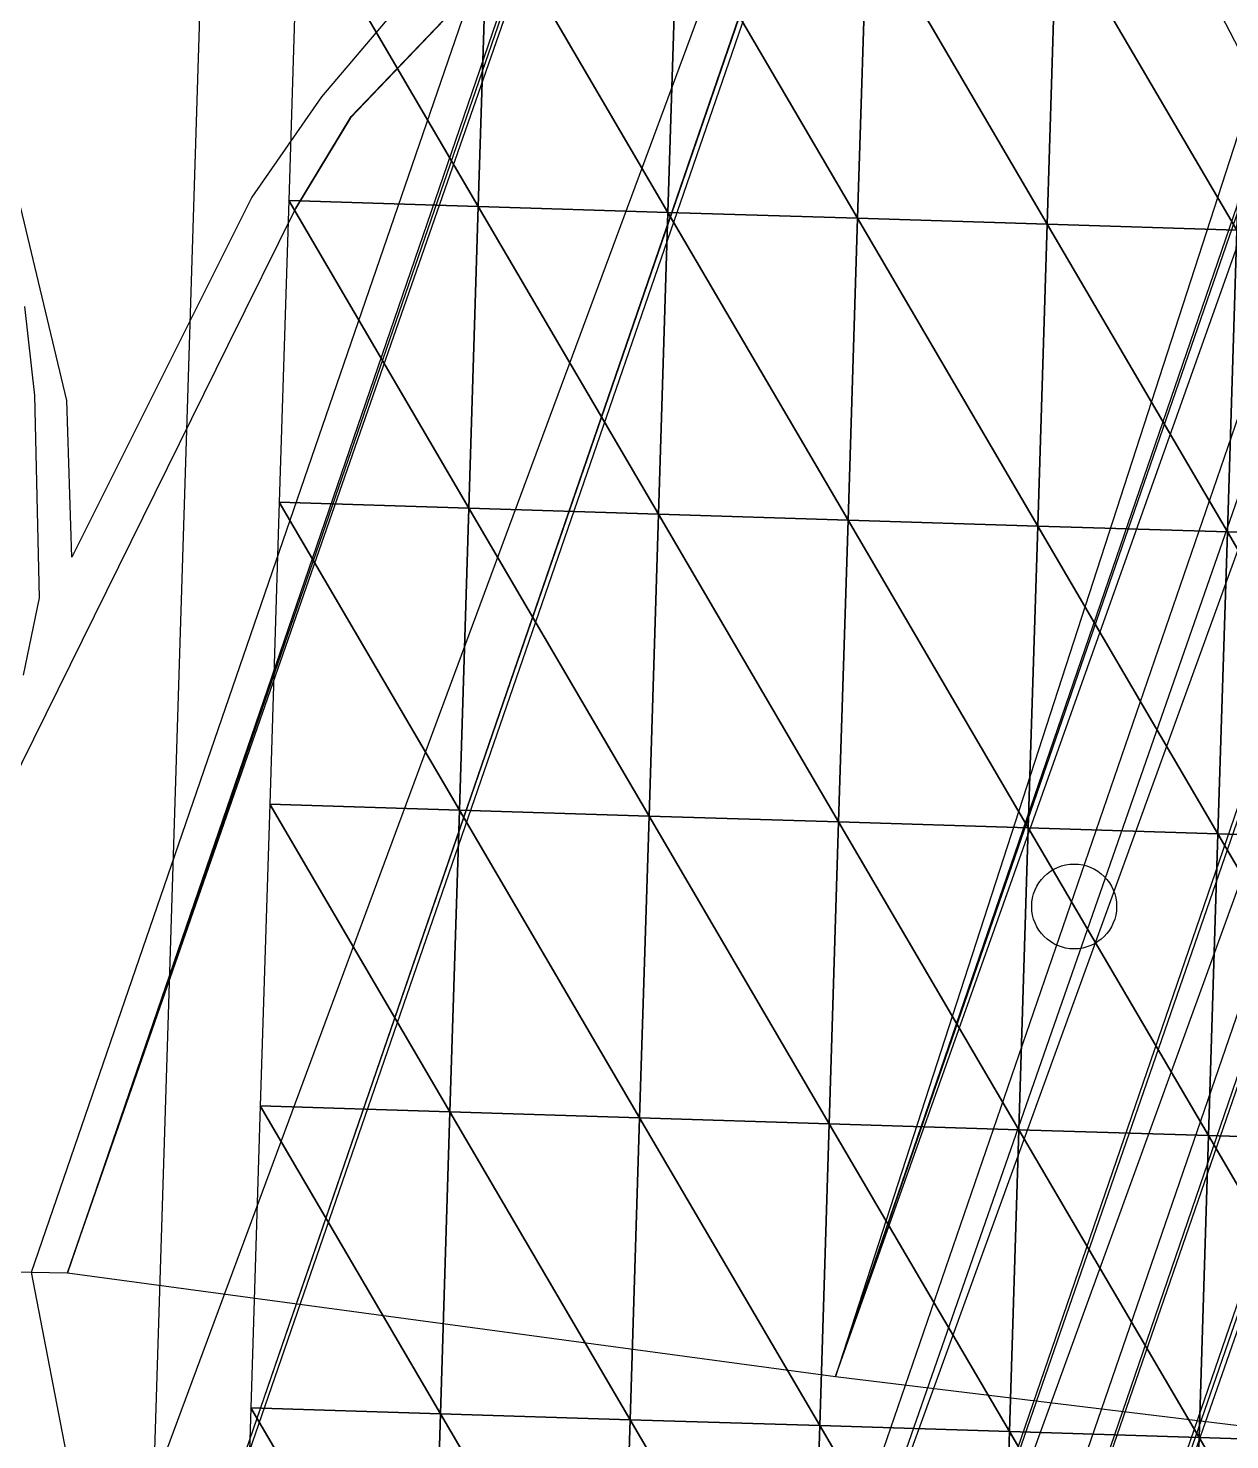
# Model space of a CAD drawing. Extents: x -1515 to 3065, y -1614 to 5536.
# Drawn here: x -1040.9 to -737, y -26.1 to 331 of the extents above; entities that cross this region are included whole.
import ezdxf

# ---------------------------------------------------------------- set-up
doc = ezdxf.new("R2010")
doc.units = 0
doc.header["$MEASUREMENT"] = 0
doc.layers.get('0').update_dxf_attribs({"linetype": 'CONTINUOUS'})
for name, color, linetype in [('0710400000', 7, 'CONTINUOUS'), ('___', 6, 'CONTINUOUS'), ('_______________', 7, 'CONTINUOUS'), ('GOOGLE_EARTH_SNAPSHOT', 72, 'CONTINUOUS'), ('GOOGLE_EARTH_TERRAIN', 142, 'CONTINUOUS'), ('N-RAION', 1, 'CONTINUOUS')]:
    doc.layers.add(name, color=color, linetype=linetype)

# ---------------------------------------------------------------- blocks, each defined once
blk = doc.blocks.new('GOOGLE_EARTH_TERRAIN')
at = {"color": 8}
mesh = blk.add_polyface(dxfattribs=at)
corners = [(-927.05, 285.89, -5.96), (-972.61, 363.75, -5.96), (-975, 287.4, -6.96)]
mesh.append_faces([[corners[k] for k in face] for face in [(0, 1, 2)]], dxfattribs={"color": 8})
mesh = blk.add_polyface(dxfattribs=at)
corners = [(-924.66, 362.24, -5.96), (-972.61, 363.75, -5.96), (-927.05, 285.89, -5.96)]
mesh.append_faces([[corners[k] for k in face] for face in [(0, 1, 2)]], dxfattribs={"color": 8})
mesh = blk.add_polyface(dxfattribs=at)
corners = [(-879.1, 284.39, -4.96), (-924.66, 362.24, -5.96), (-927.05, 285.89, -5.96)]
mesh.append_faces([[corners[k] for k in face] for face in [(0, 1, 2)]], dxfattribs={"color": 8})
mesh = blk.add_polyface(dxfattribs=at)
corners = [(-876.71, 360.74, -4.96), (-924.66, 362.24, -5.96), (-879.1, 284.39, -4.96)]
mesh.append_faces([[corners[k] for k in face] for face in [(0, 1, 2)]], dxfattribs={"color": 8})
mesh = blk.add_polyface(dxfattribs=at)
corners = [(-831.15, 282.89, -3.96), (-876.71, 360.74, -4.96), (-879.1, 284.39, -4.96)]
mesh.append_faces([[corners[k] for k in face] for face in [(0, 1, 2)]], dxfattribs={"color": 8})
mesh = blk.add_polyface(dxfattribs=at)
corners = [(-828.76, 359.24, -4.96), (-876.71, 360.74, -4.96), (-831.15, 282.89, -3.96)]
mesh.append_faces([[corners[k] for k in face] for face in [(0, 1, 2)]], dxfattribs={"color": 8})
mesh = blk.add_polyface(dxfattribs=at)
corners = [(-783.2, 281.39, -4.96), (-828.76, 359.24, -4.96), (-831.15, 282.89, -3.96)]
mesh.append_faces([[corners[k] for k in face] for face in [(0, 1, 2)]], dxfattribs={"color": 8})
mesh = blk.add_polyface(dxfattribs=at)
corners = [(-780.81, 357.74, -4.96), (-828.76, 359.24, -4.96), (-783.2, 281.39, -4.96)]
mesh.append_faces([[corners[k] for k in face] for face in [(0, 1, 2)]], dxfattribs={"color": 8})
mesh = blk.add_polyface(dxfattribs=at)
corners = [(-735.25, 279.89, -4.96), (-780.81, 357.74, -4.96), (-783.2, 281.39, -4.96)]
mesh.append_faces([[corners[k] for k in face] for face in [(0, 1, 2)]], dxfattribs={"color": 8})
mesh = blk.add_polyface(dxfattribs=at)
corners = [(-732.86, 356.23, -5.96), (-780.81, 357.74, -4.96), (-735.25, 279.89, -4.96)]
mesh.append_faces([[corners[k] for k in face] for face in [(0, 1, 2)]], dxfattribs={"color": 8})
mesh = blk.add_polyface(dxfattribs=at)
corners = [(-929.44, 209.55, -6.96), (-975, 287.4, -6.96), (-977.39, 211.05, -7.96)]
mesh.append_faces([[corners[k] for k in face] for face in [(0, 1, 2)]], dxfattribs={"color": 8})
mesh = blk.add_polyface(dxfattribs=at)
corners = [(-927.05, 285.89, -5.96), (-975, 287.4, -6.96), (-929.44, 209.55, -6.96)]
mesh.append_faces([[corners[k] for k in face] for face in [(0, 1, 2)]], dxfattribs={"color": 8})
mesh = blk.add_polyface(dxfattribs=at)
corners = [(-881.49, 208.05, -5.96), (-927.05, 285.89, -5.96), (-929.44, 209.55, -6.96)]
mesh.append_faces([[corners[k] for k in face] for face in [(0, 1, 2)]], dxfattribs={"color": 8})
mesh = blk.add_polyface(dxfattribs=at)
corners = [(-879.1, 284.39, -4.96), (-927.05, 285.89, -5.96), (-881.49, 208.05, -5.96)]
mesh.append_faces([[corners[k] for k in face] for face in [(0, 1, 2)]], dxfattribs={"color": 8})
mesh = blk.add_polyface(dxfattribs=at)
corners = [(-833.54, 206.54, -4.96), (-879.1, 284.39, -4.96), (-881.49, 208.05, -5.96)]
mesh.append_faces([[corners[k] for k in face] for face in [(0, 1, 2)]], dxfattribs={"color": 8})
mesh = blk.add_polyface(dxfattribs=at)
corners = [(-831.15, 282.89, -3.96), (-879.1, 284.39, -4.96), (-833.54, 206.54, -4.96)]
mesh.append_faces([[corners[k] for k in face] for face in [(0, 1, 2)]], dxfattribs={"color": 8})
mesh = blk.add_polyface(dxfattribs=at)
corners = [(-785.59, 205.04, -4.96), (-831.15, 282.89, -3.96), (-833.54, 206.54, -4.96)]
mesh.append_faces([[corners[k] for k in face] for face in [(0, 1, 2)]], dxfattribs={"color": 8})
mesh = blk.add_polyface(dxfattribs=at)
corners = [(-783.2, 281.39, -4.96), (-831.15, 282.89, -3.96), (-785.59, 205.04, -4.96)]
mesh.append_faces([[corners[k] for k in face] for face in [(0, 1, 2)]], dxfattribs={"color": 8})
mesh = blk.add_polyface(dxfattribs=at)
corners = [(-737.64, 203.54, -4.96), (-783.2, 281.39, -4.96), (-785.59, 205.04, -4.96)]
mesh.append_faces([[corners[k] for k in face] for face in [(0, 1, 2)]], dxfattribs={"color": 8})
mesh = blk.add_polyface(dxfattribs=at)
corners = [(-735.25, 279.89, -4.96), (-783.2, 281.39, -4.96), (-737.64, 203.54, -4.96)]
mesh.append_faces([[corners[k] for k in face] for face in [(0, 1, 2)]], dxfattribs={"color": 8})
mesh = blk.add_polyface(dxfattribs=at)
corners = [(-689.69, 202.04, -3.96), (-735.25, 279.89, -4.96), (-737.64, 203.54, -4.96)]
mesh.append_faces([[corners[k] for k in face] for face in [(0, 1, 2)]], dxfattribs={"color": 8})
mesh = blk.add_polyface(dxfattribs=at)
corners = [(-931.84, 133.2, -9.96), (-977.39, 211.05, -7.96), (-979.79, 134.7, -9.96)]
mesh.append_faces([[corners[k] for k in face] for face in [(0, 1, 2)]], dxfattribs={"color": 8})
mesh = blk.add_polyface(dxfattribs=at)
corners = [(-929.44, 209.55, -6.96), (-977.39, 211.05, -7.96), (-931.84, 133.2, -9.96)]
mesh.append_faces([[corners[k] for k in face] for face in [(0, 1, 2)]], dxfattribs={"color": 8})
mesh = blk.add_polyface(dxfattribs=at)
corners = [(-883.88, 131.7, -7.96), (-929.44, 209.55, -6.96), (-931.84, 133.2, -9.96)]
mesh.append_faces([[corners[k] for k in face] for face in [(0, 1, 2)]], dxfattribs={"color": 8})
mesh = blk.add_polyface(dxfattribs=at)
corners = [(-881.49, 208.05, -5.96), (-929.44, 209.55, -6.96), (-883.88, 131.7, -7.96)]
mesh.append_faces([[corners[k] for k in face] for face in [(0, 1, 2)]], dxfattribs={"color": 8})
mesh = blk.add_polyface(dxfattribs=at)
corners = [(-835.93, 130.2, -6.96), (-881.49, 208.05, -5.96), (-883.88, 131.7, -7.96)]
mesh.append_faces([[corners[k] for k in face] for face in [(0, 1, 2)]], dxfattribs={"color": 8})
mesh = blk.add_polyface(dxfattribs=at)
corners = [(-833.54, 206.54, -4.96), (-881.49, 208.05, -5.96), (-835.93, 130.2, -6.96)]
mesh.append_faces([[corners[k] for k in face] for face in [(0, 1, 2)]], dxfattribs={"color": 8})
mesh = blk.add_polyface(dxfattribs=at)
corners = [(-787.98, 128.69, -7.96), (-833.54, 206.54, -4.96), (-835.93, 130.2, -6.96)]
mesh.append_faces([[corners[k] for k in face] for face in [(0, 1, 2)]], dxfattribs={"color": 8})
mesh = blk.add_polyface(dxfattribs=at)
corners = [(-785.59, 205.04, -4.96), (-833.54, 206.54, -4.96), (-787.98, 128.69, -7.96)]
mesh.append_faces([[corners[k] for k in face] for face in [(0, 1, 2)]], dxfattribs={"color": 8})
mesh = blk.add_polyface(dxfattribs=at)
corners = [(-740.03, 127.19, -7.96), (-785.59, 205.04, -4.96), (-787.98, 128.69, -7.96)]
mesh.append_faces([[corners[k] for k in face] for face in [(0, 1, 2)]], dxfattribs={"color": 8})
mesh = blk.add_polyface(dxfattribs=at)
corners = [(-737.64, 203.54, -4.96), (-785.59, 205.04, -4.96), (-740.03, 127.19, -7.96)]
mesh.append_faces([[corners[k] for k in face] for face in [(0, 1, 2)]], dxfattribs={"color": 8})
mesh = blk.add_polyface(dxfattribs=at)
corners = [(-692.08, 125.69, -6.96), (-737.64, 203.54, -4.96), (-740.03, 127.19, -7.96)]
mesh.append_faces([[corners[k] for k in face] for face in [(0, 1, 2)]], dxfattribs={"color": 8})
mesh = blk.add_polyface(dxfattribs=at)
corners = [(-689.69, 202.04, -3.96), (-737.64, 203.54, -4.96), (-692.08, 125.69, -6.96)]
mesh.append_faces([[corners[k] for k in face] for face in [(0, 1, 2)]], dxfattribs={"color": 8})
mesh = blk.add_polyface(dxfattribs=at)
corners = [(-934.23, 56.85, -10.96), (-979.79, 134.7, -9.96), (-982.18, 58.36, -11.96)]
mesh.append_faces([[corners[k] for k in face] for face in [(0, 1, 2)]], dxfattribs={"color": 8})
mesh = blk.add_polyface(dxfattribs=at)
corners = [(-931.84, 133.2, -9.96), (-979.79, 134.7, -9.96), (-934.23, 56.85, -10.96)]
mesh.append_faces([[corners[k] for k in face] for face in [(0, 1, 2)]], dxfattribs={"color": 8})
mesh = blk.add_polyface(dxfattribs=at)
corners = [(-886.28, 55.35, -9.96), (-931.84, 133.2, -9.96), (-934.23, 56.85, -10.96)]
mesh.append_faces([[corners[k] for k in face] for face in [(0, 1, 2)]], dxfattribs={"color": 8})
mesh = blk.add_polyface(dxfattribs=at)
corners = [(-883.88, 131.7, -7.96), (-931.84, 133.2, -9.96), (-886.28, 55.35, -9.96)]
mesh.append_faces([[corners[k] for k in face] for face in [(0, 1, 2)]], dxfattribs={"color": 8})
mesh = blk.add_polyface(dxfattribs=at)
corners = [(-838.32, 53.85, -8.96), (-883.88, 131.7, -7.96), (-886.28, 55.35, -9.96)]
mesh.append_faces([[corners[k] for k in face] for face in [(0, 1, 2)]], dxfattribs={"color": 8})
mesh = blk.add_polyface(dxfattribs=at)
corners = [(-835.93, 130.2, -6.96), (-883.88, 131.7, -7.96), (-838.32, 53.85, -8.96)]
mesh.append_faces([[corners[k] for k in face] for face in [(0, 1, 2)]], dxfattribs={"color": 8})
mesh = blk.add_polyface(dxfattribs=at)
corners = [(-790.37, 52.35, -9.96), (-835.93, 130.2, -6.96), (-838.32, 53.85, -8.96)]
mesh.append_faces([[corners[k] for k in face] for face in [(0, 1, 2)]], dxfattribs={"color": 8})
mesh = blk.add_polyface(dxfattribs=at)
corners = [(-787.98, 128.69, -7.96), (-835.93, 130.2, -6.96), (-790.37, 52.35, -9.96)]
mesh.append_faces([[corners[k] for k in face] for face in [(0, 1, 2)]], dxfattribs={"color": 8})
mesh = blk.add_polyface(dxfattribs=at)
corners = [(-742.42, 50.85, -10.96), (-787.98, 128.69, -7.96), (-790.37, 52.35, -9.96)]
mesh.append_faces([[corners[k] for k in face] for face in [(0, 1, 2)]], dxfattribs={"color": 8})
mesh = blk.add_polyface(dxfattribs=at)
corners = [(-740.03, 127.19, -7.96), (-787.98, 128.69, -7.96), (-742.42, 50.85, -10.96)]
mesh.append_faces([[corners[k] for k in face] for face in [(0, 1, 2)]], dxfattribs={"color": 8})
mesh = blk.add_polyface(dxfattribs=at)
corners = [(-694.47, 49.35, -7.96), (-740.03, 127.19, -7.96), (-742.42, 50.85, -10.96)]
mesh.append_faces([[corners[k] for k in face] for face in [(0, 1, 2)]], dxfattribs={"color": 8})
mesh = blk.add_polyface(dxfattribs=at)
corners = [(-692.08, 125.69, -6.96), (-740.03, 127.19, -7.96), (-694.47, 49.35, -7.96)]
mesh.append_faces([[corners[k] for k in face] for face in [(0, 1, 2)]], dxfattribs={"color": 8})
mesh = blk.add_polyface(dxfattribs=at)
corners = [(-936.62, -19.49, -7.96), (-982.18, 58.36, -11.96), (-984.57, -17.99, -7.96)]
mesh.append_faces([[corners[k] for k in face] for face in [(0, 1, 2)]], dxfattribs={"color": 8})
mesh = blk.add_polyface(dxfattribs=at)
corners = [(-934.23, 56.85, -10.96), (-982.18, 58.36, -11.96), (-936.62, -19.49, -7.96)]
mesh.append_faces([[corners[k] for k in face] for face in [(0, 1, 2)]], dxfattribs={"color": 8})
mesh = blk.add_polyface(dxfattribs=at)
corners = [(-888.67, -21, -7.96), (-934.23, 56.85, -10.96), (-936.62, -19.49, -7.96)]
mesh.append_faces([[corners[k] for k in face] for face in [(0, 1, 2)]], dxfattribs={"color": 8})
mesh = blk.add_polyface(dxfattribs=at)
corners = [(-886.28, 55.35, -9.96), (-934.23, 56.85, -10.96), (-888.67, -21, -7.96)]
mesh.append_faces([[corners[k] for k in face] for face in [(0, 1, 2)]], dxfattribs={"color": 8})
mesh = blk.add_polyface(dxfattribs=at)
corners = [(-840.72, -22.5, -7.96), (-886.28, 55.35, -9.96), (-888.67, -21, -7.96)]
mesh.append_faces([[corners[k] for k in face] for face in [(0, 1, 2)]], dxfattribs={"color": 8})
mesh = blk.add_polyface(dxfattribs=at)
corners = [(-838.32, 53.85, -8.96), (-886.28, 55.35, -9.96), (-840.72, -22.5, -7.96)]
mesh.append_faces([[corners[k] for k in face] for face in [(0, 1, 2)]], dxfattribs={"color": 8})
mesh = blk.add_polyface(dxfattribs=at)
corners = [(-792.76, -24, -7.96), (-838.32, 53.85, -8.96), (-840.72, -22.5, -7.96)]
mesh.append_faces([[corners[k] for k in face] for face in [(0, 1, 2)]], dxfattribs={"color": 8})
mesh = blk.add_polyface(dxfattribs=at)
corners = [(-790.37, 52.35, -9.96), (-838.32, 53.85, -8.96), (-792.76, -24, -7.96)]
mesh.append_faces([[corners[k] for k in face] for face in [(0, 1, 2)]], dxfattribs={"color": 8})
mesh = blk.add_polyface(dxfattribs=at)
corners = [(-744.81, -25.5, -7.96), (-790.37, 52.35, -9.96), (-792.76, -24, -7.96)]
mesh.append_faces([[corners[k] for k in face] for face in [(0, 1, 2)]], dxfattribs={"color": 8})
mesh = blk.add_polyface(dxfattribs=at)
corners = [(-742.42, 50.85, -10.96), (-790.37, 52.35, -9.96), (-744.81, -25.5, -7.96)]
mesh.append_faces([[corners[k] for k in face] for face in [(0, 1, 2)]], dxfattribs={"color": 8})
mesh = blk.add_polyface(dxfattribs=at)
corners = [(-696.86, -27, -6.96), (-742.42, 50.85, -10.96), (-744.81, -25.5, -7.96)]
mesh.append_faces([[corners[k] for k in face] for face in [(0, 1, 2)]], dxfattribs={"color": 8})
mesh = blk.add_polyface(dxfattribs=at)
corners = [(-694.47, 49.35, -7.96), (-742.42, 50.85, -10.96), (-696.86, -27, -6.96)]
mesh.append_faces([[corners[k] for k in face] for face in [(0, 1, 2)]], dxfattribs={"color": 8})
mesh = blk.add_polyface(dxfattribs=at)
corners = [(-939.01, -95.84, -6.96), (-984.57, -17.99, -7.96), (-986.97, -94.34, -6.96)]
mesh.append_faces([[corners[k] for k in face] for face in [(0, 1, 2)]], dxfattribs={"color": 8})
mesh = blk.add_polyface(dxfattribs=at)
corners = [(-936.62, -19.49, -7.96), (-984.57, -17.99, -7.96), (-939.01, -95.84, -6.96)]
mesh.append_faces([[corners[k] for k in face] for face in [(0, 1, 2)]], dxfattribs={"color": 8})
mesh = blk.add_polyface(dxfattribs=at)
corners = [(-891.06, -97.34, -6.96), (-936.62, -19.49, -7.96), (-939.01, -95.84, -6.96)]
mesh.append_faces([[corners[k] for k in face] for face in [(0, 1, 2)]], dxfattribs={"color": 8})
mesh = blk.add_polyface(dxfattribs=at)
corners = [(-888.67, -21, -7.96), (-936.62, -19.49, -7.96), (-891.06, -97.34, -6.96)]
mesh.append_faces([[corners[k] for k in face] for face in [(0, 1, 2)]], dxfattribs={"color": 8})
mesh = blk.add_polyface(dxfattribs=at)
corners = [(-843.11, -98.85, -6.96), (-888.67, -21, -7.96), (-891.06, -97.34, -6.96)]
mesh.append_faces([[corners[k] for k in face] for face in [(0, 1, 2)]], dxfattribs={"color": 8})
mesh = blk.add_polyface(dxfattribs=at)
corners = [(-840.72, -22.5, -7.96), (-888.67, -21, -7.96), (-843.11, -98.85, -6.96)]
mesh.append_faces([[corners[k] for k in face] for face in [(0, 1, 2)]], dxfattribs={"color": 8})
mesh = blk.add_polyface(dxfattribs=at)
corners = [(-795.15, -100.35, -6.96), (-840.72, -22.5, -7.96), (-843.11, -98.85, -6.96)]
mesh.append_faces([[corners[k] for k in face] for face in [(0, 1, 2)]], dxfattribs={"color": 8})
mesh = blk.add_polyface(dxfattribs=at)
corners = [(-792.76, -24, -7.96), (-840.72, -22.5, -7.96), (-795.15, -100.35, -6.96)]
mesh.append_faces([[corners[k] for k in face] for face in [(0, 1, 2)]], dxfattribs={"color": 8})
mesh = blk.add_polyface(dxfattribs=at)
corners = [(-747.2, -101.85, -6.96), (-792.76, -24, -7.96), (-795.15, -100.35, -6.96)]
mesh.append_faces([[corners[k] for k in face] for face in [(0, 1, 2)]], dxfattribs={"color": 8})
mesh = blk.add_polyface(dxfattribs=at)
corners = [(-744.81, -25.5, -7.96), (-792.76, -24, -7.96), (-747.2, -101.85, -6.96)]
mesh.append_faces([[corners[k] for k in face] for face in [(0, 1, 2)]], dxfattribs={"color": 8})
mesh = blk.add_polyface(dxfattribs=at)
corners = [(-699.25, -103.35, -6.96), (-744.81, -25.5, -7.96), (-747.2, -101.85, -6.96)]
mesh.append_faces([[corners[k] for k in face] for face in [(0, 1, 2)]], dxfattribs={"color": 8})
mesh = blk.add_polyface(dxfattribs=at)
corners = [(-696.86, -27, -6.96), (-744.81, -25.5, -7.96), (-699.25, -103.35, -6.96)]
mesh.append_faces([[corners[k] for k in face] for face in [(0, 1, 2)]], dxfattribs={"color": 8})
blk = doc.blocks.new('GOOGLE_EARTH_SNAPSHOT')
at = {"color": 8}
mesh = blk.add_polyface(dxfattribs=at)
corners = [(970.04, -1029.46), (-975.53, 1035.84), (-1038.32, -966.89), (1032.05, 973.28)]
mesh.append_faces([[corners[k] for k in face] for face in [(0, 1, 2), (1, 0, 3)]], dxfattribs={"vtx0": -1, "color": 8})

msp = doc.modelspace()

# ---------------------------------------------------------------- linework, layer by layer
at = {"layer": '0710400000', "color": 5}
for p, q in [((485.57, 4446), (-1030.91, 16.14)), ((-836.71, -10.08), (686.98, 4435.12)), ((-1040.01, 16.3), (478.59, 4434.15)), ((-1030.91, 16.14), (492.49, 4432.02)), ((597.15, 4417.64), (-836.71, -10.08)), ((-1030.91, 16.14), (494.89, 4399.93)), ((-836.71, -10.08), (729.48, 4400.16)), ((-836.71, -10.08), (678.63, 4379.38)), ((673.38, 4330.64), (-846.3, -91.35)), ((-849.18, -115.73), (750.54, 4293.43)), ((-849.18, -115.73), (660.22, 4219.07)), ((657.53, 4194.34), (-863.65, -241.02)), ((-863.65, -241.02), (736.53, 4167.03)), ((-863.65, -241.02), (650.96, 4136.9)), ((536.76, 4132.24), (-1022.65, -73.82)), ((646.71, 4099.06), (-875.17, -342.78)), ((646.71, 4099.06), (-872.24, -316.91)), ((-875.17, -342.78), (641.49, 4052.62)), ((635.55, 4000.37), (-884.59, -426.92)), ((-884.59, -426.92), (655.14, 3986.93)), ((-884.59, -426.92), (628.91, 3948.74)), ((-1187.35, -614.94), (332.21, 3802.71)), ((337.27, 3800.48), (-1187.35, -614.94)), ((268.15, 3619.06), (-1187.35, -614.94)), ((-1022.65, -73.82), (-1040.01, 16.3))]:
    msp.add_line(p, q, dxfattribs=at)
at = {"layer": '___', "color": 6}
for p, q in [((-733.51, 323.32), (-757.72, 370.22)), ((-935.84, 350.07), (-966.68, 313.63)), ((-924.55, 344.83), (-959.39, 308.28)), ((-959.18, 308.62), (-924.55, 344.83)), ((-966.68, 313.63), (-984.31, 288.22)), ((-973.21, 285.44), (-959.18, 308.62)), ((-959.39, 308.28), (-973.21, 285.44)), ((-984.31, 288.22), (-1029.85, 197.15)), ((-1031.12, 236.76), (-1042.77, 285.51)), ((-990.29, 250.85), (-973.21, 285.44)), ((-1048.68, 132.57), (-990.29, 250.85)), ((-1029.85, 197.15), (-1031.12, 236.76)), ((-1095.61, 17.28), (-1040.01, 16.3)), ((-1040.01, 16.3), (-1030.91, 16.14)), ((-1030.91, 16.14), (-836.71, -10.08)), ((-836.71, -10.08), (-705.29, -26))]:
    msp.add_line(p, q, dxfattribs=at)
at = {"layer": '_______________', "color": 5}
for p, q in [((-1039.18, 238.06), (-1041.71, 260.61)), ((-1038, 186.9), (-1039.18, 238.06)), ((-1042.09, 167.31), (-1038, 186.9))]:
    msp.add_line(p, q, dxfattribs=at)
at = {"layer": 'N-RAION', "color": 1}
msp.add_circle((-776.38, 108.82), 10.73, dxfattribs=at)

# ---------------------------------------------------------------- block references
at = {"layer": 'GOOGLE_EARTH_SNAPSHOT'}
msp.add_blockref('GOOGLE_EARTH_SNAPSHOT', (0, 0), dxfattribs=at)
at = {"layer": 'GOOGLE_EARTH_TERRAIN'}
msp.add_blockref('GOOGLE_EARTH_TERRAIN', (0, 0), dxfattribs=at)

doc.saveas('drawing.dxf')
